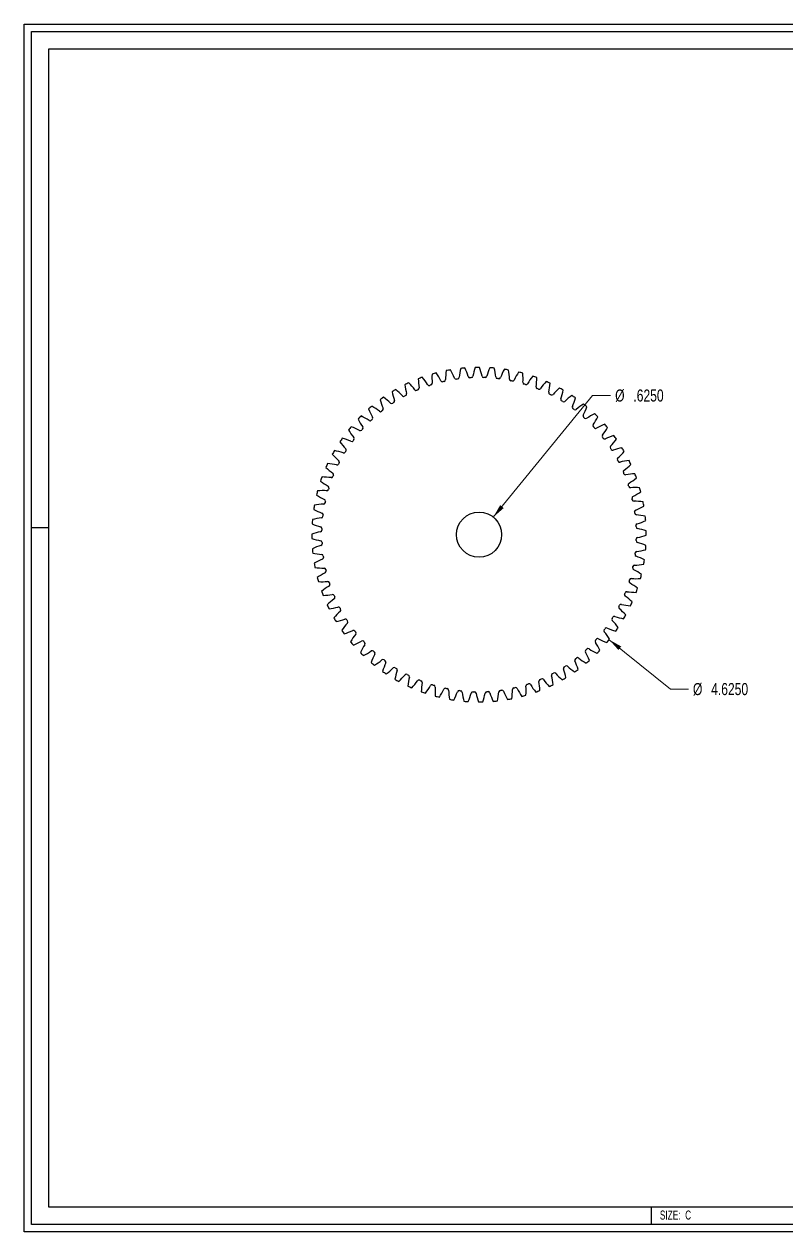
# Model space of a CAD drawing. Header units: inches. Extents: x 0.2 to 21.8, y 0.2 to 16.8.
# Drawn here: x 0.23 to 10.76, y 0.15 to 16.85 of the extents above; entities that cross this region are included whole.
import ezdxf

# ---------------------------------------------------------------- set-up
doc = ezdxf.new("R2010")
doc.units = ezdxf.units.IN
doc.header["$MEASUREMENT"] = 0
doc.layers.add('TITLEBLOCK', color=250, linetype='Continuous')
doc.styles.add('SLDTEXTSTYLE0', font='TXT', dxfattribs={"width": 0.75})
doc.styles.add('SLDTEXTSTYLE2', font='TXT', dxfattribs={"width": 0.6875})
doc.dimstyles.new('SLDDIMSTYLE1', dxfattribs={"dimtxt": 0.166667, "dimasz": 0.1875, "dimexe": 0, "dimexo": 0.0625, "dimgap": 0.041667, "dimtad": 0, "dimtih": 1, "dimtoh": 1, "dimdec": 4, "dimrnd": 1e-09, "dimzin": 4, "dimdsep": 46, "dimtxsty": 'SLDTEXTSTYLE0', "dimsah": 1, "dimcen": 0, "dimadec": 0, "dimazin": 1, "dimtfac": 1, "dimtdec": 3, "dimtofl": 0, "dimtmove": 0, "dimatfit": 3, "dimfxl": 1, "dimfrac": 2, "dimtolj": 1, "dimtzin": 12, "dimarcsym": 0})

# ---------------------------------------------------------------- blocks, each defined once
blk = doc.blocks.new('_D_1')
at = {"color": 7, "linetype": 'Continuous', "lineweight": 0}
for p, q in [((8.315, 8.338), (9.161, 7.656)), ((9.161, 7.656), (9.411, 7.656))]:
    blk.add_line(p, q, dxfattribs=at)
at = {"color": 7, "linetype": 'Continuous', "lineweight": 18}
blk.add_solid([(8.315, 8.338), (8.442, 8.196), (8.481, 8.245)], dxfattribs=at)
at = {"color": 7, "linetype": 'Continuous', "lineweight": 18, "char_height": 0.1667, "attachment_point": 1, "style": 'SLDTEXTSTYLE0'}
for s, insert in [('%%c', (9.473, 7.739)), ('4.6250', (9.724, 7.739))]:
    blk.add_mtext(s, dxfattribs=dict(at, insert=insert))
blk = doc.blocks.new('_D_2')
at = {"color": 7, "linetype": 'Continuous', "lineweight": 0}
for p, q in [((6.713, 10.032), (8.085, 11.715)), ((8.085, 11.715), (8.335, 11.715))]:
    blk.add_line(p, q, dxfattribs=at)
at = {"color": 7, "linetype": 'Continuous', "lineweight": 18}
blk.add_solid([(6.713, 10.032), (6.856, 10.158), (6.807, 10.198)], dxfattribs=at)
at = {"color": 7, "linetype": 'Continuous', "lineweight": 18, "char_height": 0.1667, "attachment_point": 1, "style": 'SLDTEXTSTYLE0'}
for s, insert in [('%%c', (8.397, 11.797)), ('.6250', (8.649, 11.797))]:
    blk.add_mtext(s, dxfattribs=dict(at, insert=insert))

msp = doc.modelspace()

# ---------------------------------------------------------------- linework, layer by layer
at = {"color": 7, "linetype": 'Continuous', "lineweight": 25}
msp.add_circle((6.5155, 9.79029), 0.3125, dxfattribs=at)
for centre, radius, start, end in [((6.5155, 9.79029), 2.3125, 104.820006, 106.298867), ((5.18942, 11.51847), 0.89278, 26.576093, 34.633221), ((6.94536, 11.92578), 0.89278, 171.485653, 179.542781), ((6.5155, 9.79029), 2.3125, 99.820006, 101.298867), ((5.34509, 11.62747), 0.89278, 21.576093, 29.633221), ((7.12985, 11.88019), 0.89278, 166.485653, 174.542781), ((6.5155, 9.79029), 2.3125, 94.820006, 96.298867), ((5.50966, 11.72249), 0.89278, 16.576093, 24.633221), ((7.30966, 11.8187), 0.89278, 161.485653, 169.542781), ((6.5155, 9.79029), 2.3125, 89.820006, 91.298867), ((5.68189, 11.8028), 0.89278, 11.576093, 19.633221), ((7.48342, 11.74176), 0.89278, 156.485653, 164.542781), ((6.5155, 9.79029), 2.3125, 84.820006, 86.298867), ((5.86047, 11.8678), 0.89278, 6.576093, 14.633221), ((7.64982, 11.64998), 0.89278, 151.485653, 159.542781), ((6.5155, 9.79029), 2.3125, 79.820006, 81.298867), ((6.04403, 11.91698), 0.89278, 1.576093, 9.633221), ((7.80759, 11.54404), 0.89278, 146.485653, 154.542781), ((6.5155, 9.79029), 2.3125, 74.820006, 76.298867), ((6.23117, 11.94998), 0.89278, 356.576093, 4.633221), ((6.5155, 9.79029), 2.3125, 114.820006, 116.298867), ((6.37801, 11.96428), 0.89278, 186.485653, 194.542781), ((4.90947, 11.26195), 0.89278, 36.576093, 44.633221), ((6.5155, 9.79029), 2.3125, 109.820006, 111.298867), ((6.56801, 11.96799), 0.89278, 181.485653, 189.542781), ((5.04384, 11.39632), 0.89278, 31.576093, 39.633221), ((5.82537, 11.87667), 0.02456, 211.576093, 288.303186), ((6.5155, 9.79029), 2.173, 107.815688, 108.303186), ((5.84315, 11.88247), 0.02456, 287.815688, 4.542781), ((6.75761, 11.95512), 0.89278, 176.485653, 184.542781), ((6.00984, 11.92888), 0.02456, 206.576093, 283.303186), ((6.5155, 9.79029), 2.173, 102.815688, 103.303186), ((6.02805, 11.93311), 0.02456, 282.815688, 359.542781), ((6.19815, 11.96481), 0.02456, 201.576093, 278.303186), ((6.5155, 9.79029), 2.173, 97.815688, 98.303186), ((6.21666, 11.96744), 0.02456, 277.815688, 354.542781), ((6.38888, 11.9842), 0.02456, 196.576093, 273.303186), ((6.5155, 9.79029), 2.173, 92.815688, 93.303186), ((6.40755, 11.9852), 0.02456, 272.815688, 349.542781), ((6.58057, 11.98689), 0.02456, 191.576093, 268.303186), ((6.5155, 9.79029), 2.173, 87.815688, 88.303186), ((6.59926, 11.98625), 0.02456, 267.815688, 344.542781), ((6.77177, 11.97286), 0.02456, 186.576093, 263.303186), ((6.5155, 9.79029), 2.173, 82.815688, 83.303186), ((6.79033, 11.9706), 0.02456, 262.815688, 339.542781), ((6.96102, 11.94221), 0.02456, 181.576093, 258.303186), ((6.5155, 9.79029), 2.173, 77.815688, 78.303186), ((6.97931, 11.93835), 0.02456, 257.815688, 334.542781), ((7.14688, 11.8952), 0.02456, 176.576093, 253.303186), ((6.5155, 9.79029), 2.173, 72.815688, 73.303186), ((7.16477, 11.88975), 0.02456, 252.815688, 329.542781), ((7.95552, 11.42475), 0.89278, 141.485653, 149.542781), ((6.5155, 9.79029), 2.3125, 69.820006, 71.298867), ((6.42049, 11.96655), 0.89278, 351.576093, 359.633221), ((8.0925, 11.29303), 0.89278, 136.485653, 144.542781), ((6.5155, 9.79029), 2.3125, 64.820006, 66.298867), ((6.61052, 11.96655), 0.89278, 346.576093, 354.633221), ((6.5155, 9.79029), 2.3125, 124.820006, 126.298867), ((4.67832, 10.9607), 0.89278, 46.576093, 54.633221), ((6.5155, 9.79029), 2.3125, 119.820006, 121.298867), ((6.18906, 11.94402), 0.89278, 191.485653, 199.542781), ((4.78732, 11.11637), 0.89278, 41.576093, 49.633221), ((5.47356, 11.72513), 0.02456, 221.576093, 298.303186), ((6.5155, 9.79029), 2.173, 117.815688, 118.303186), ((5.49006, 11.73393), 0.02456, 297.815688, 14.542781), ((5.64616, 11.80858), 0.02456, 216.576093, 293.303186), ((6.5155, 9.79029), 2.173, 112.815688, 113.303186), ((5.66336, 11.81591), 0.02456, 292.815688, 9.542781), ((7.32793, 11.83216), 0.02456, 171.576093, 248.303186), ((6.5155, 9.79029), 2.173, 67.815688, 68.303186), ((7.34528, 11.82517), 0.02456, 247.815688, 324.542781), ((7.5028, 11.75358), 0.02456, 166.576093, 243.303186), ((6.5155, 9.79029), 2.173, 62.815688, 63.303186), ((7.51947, 11.74511), 0.02456, 242.815688, 319.542781), ((8.21747, 11.14986), 0.89278, 131.485653, 139.542781), ((6.5155, 9.79029), 2.3125, 59.820006, 61.298867), ((6.79983, 11.94998), 0.89278, 341.576093, 349.633221), ((8.32949, 10.99636), 0.89278, 126.485653, 134.542781), ((6.5155, 9.79029), 2.3125, 54.820006, 56.298867), ((6.5155, 9.79029), 2.3125, 129.820006, 131.298867), ((5.82002, 11.85461), 0.89278, 201.485653, 209.542781), ((4.5833, 10.79613), 0.89278, 51.576093, 59.633221), ((6.00259, 11.90737), 0.89278, 196.485653, 204.542781), ((5.16813, 11.52633), 0.02456, 307.815688, 24.542781), ((5.30889, 11.62696), 0.02456, 226.576093, 303.303186), ((6.5155, 9.79029), 2.173, 122.815688, 123.303186), ((5.32456, 11.63716), 0.02456, 302.815688, 19.542781), ((7.67016, 11.66006), 0.02456, 161.576093, 238.303186), ((6.5155, 9.79029), 2.173, 57.815688, 58.303186), ((7.68602, 11.65017), 0.02456, 237.815688, 314.542781), ((7.82872, 11.55231), 0.02456, 156.576093, 233.303186), ((6.98698, 11.91698), 0.89278, 336.576093, 344.633221), ((6.5155, 9.79029), 2.173, 52.815688, 53.303186), ((7.84367, 11.54107), 0.02456, 232.815688, 309.542781), ((8.4277, 10.83367), 0.89278, 121.485653, 129.542781), ((7.17054, 11.8678), 0.89278, 331.576093, 339.633221), ((6.5155, 9.79029), 2.3125, 49.820006, 51.298867), ((6.5155, 9.79029), 2.3125, 134.820006, 136.298867), ((5.64275, 11.78614), 0.89278, 206.485653, 214.542781), ((4.50299, 10.6239), 0.89278, 56.576093, 64.633221), ((5.00829, 11.38953), 0.02456, 236.576093, 313.303186), ((6.5155, 9.79029), 2.173, 132.815688, 133.303186), ((5.02195, 11.4023), 0.02456, 312.815688, 29.542781), ((5.1534, 11.51481), 0.02456, 231.576093, 308.303186), ((6.5155, 9.79029), 2.173, 127.815688, 128.303186), ((7.9773, 11.43115), 0.02456, 151.576093, 228.303186), ((6.5155, 9.79029), 2.173, 47.815688, 48.303186), ((7.99121, 11.41866), 0.02456, 227.815688, 304.542781), ((8.51136, 10.66304), 0.89278, 116.485653, 124.542781), ((7.34912, 11.8028), 0.89278, 326.576093, 334.633221), ((6.5155, 9.79029), 2.3125, 44.820006, 46.298867), ((6.5155, 9.79029), 2.3125, 139.820006, 141.298867), ((5.47212, 11.70248), 0.89278, 211.485653, 219.542781), ((4.43799, 10.44532), 0.89278, 61.576093, 69.633221), ((4.87464, 11.25208), 0.02456, 241.576093, 318.303186), ((6.5155, 9.79029), 2.173, 137.815688, 138.303186), ((4.88713, 11.26599), 0.02456, 317.815688, 34.542781), ((8.11475, 11.2975), 0.02456, 146.576093, 223.303186), ((6.5155, 9.79029), 2.173, 42.815688, 43.303186), ((8.12751, 11.28384), 0.02456, 222.815688, 299.542781), ((8.57983, 10.48577), 0.89278, 111.485653, 119.542781), ((7.52135, 11.72249), 0.89278, 321.576093, 329.633221), ((6.5155, 9.79029), 2.3125, 39.820006, 41.298867), ((6.5155, 9.79029), 2.3125, 144.820006, 146.298867), ((5.30944, 11.60427), 0.89278, 216.485653, 224.542781), ((4.38881, 10.26176), 0.89278, 66.576093, 74.633221), ((4.75348, 11.10351), 0.02456, 246.576093, 323.303186), ((6.5155, 9.79029), 2.173, 142.815688, 143.303186), ((4.76472, 11.11845), 0.02456, 322.815688, 39.542781), ((8.24002, 11.15239), 0.02456, 141.576093, 218.303186), ((6.5155, 9.79029), 2.173, 37.815688, 38.303186), ((8.25155, 11.13766), 0.02456, 217.815688, 294.542781), ((8.63259, 10.3032), 0.89278, 106.485653, 114.542781), ((7.68592, 11.62747), 0.89278, 316.576093, 324.633221), ((6.5155, 9.79029), 2.3125, 34.820006, 36.298867), ((6.5155, 9.79029), 2.3125, 149.820006, 151.298867), ((5.15593, 11.49225), 0.89278, 221.485653, 229.542781), ((4.35581, 10.07462), 0.89278, 71.576093, 79.633221), ((4.64573, 10.94494), 0.02456, 251.576093, 328.303186), ((6.5155, 9.79029), 2.173, 147.815688, 148.303186), ((4.65562, 10.96081), 0.02456, 327.815688, 44.542781), ((8.35218, 10.9969), 0.02456, 136.576093, 213.303186), ((6.5155, 9.79029), 2.173, 32.815688, 33.303186), ((8.36238, 10.98123), 0.02456, 212.815688, 289.542781), ((8.66924, 10.11673), 0.89278, 101.485653, 109.542781), ((7.84159, 11.51847), 0.89278, 311.576093, 319.633221), ((6.5155, 9.79029), 2.3125, 29.820006, 31.298867), ((6.5155, 9.79029), 2.3125, 154.820006, 156.298867), ((5.01276, 11.36728), 0.89278, 226.485653, 234.542781), ((4.33924, 9.8853), 0.89278, 76.576093, 84.633221), ((4.55221, 10.77758), 0.02456, 256.576093, 333.303186), ((6.5155, 9.79029), 2.173, 152.815688, 153.303186), ((4.56068, 10.79425), 0.02456, 332.815688, 49.542781), ((8.45035, 10.83223), 0.02456, 131.576093, 208.303186), ((6.5155, 9.79029), 2.173, 27.815688, 28.303186), ((8.45914, 10.81573), 0.02456, 207.815688, 284.542781), ((8.68949, 9.92778), 0.89278, 96.485653, 104.542781), ((7.98716, 11.39632), 0.89278, 306.576093, 314.633221), ((6.5155, 9.79029), 2.3125, 24.820006, 26.298867), ((6.5155, 9.79029), 2.3125, 159.820006, 161.298867), ((4.88104, 11.23031), 0.89278, 231.485653, 239.542781), ((4.33924, 9.69527), 0.89278, 81.576093, 89.633221), ((4.47363, 10.60271), 0.02456, 261.576093, 338.303186), ((4.48062, 10.62006), 0.02456, 337.815688, 54.542781), ((6.5155, 9.79029), 2.173, 157.815688, 158.303186), ((8.5338, 10.65963), 0.02456, 126.576093, 203.303186), ((6.5155, 9.79029), 2.173, 22.815688, 23.303186), ((8.54112, 10.64243), 0.02456, 202.815688, 279.542781), ((8.6932, 9.73778), 0.89278, 91.485653, 99.542781), ((8.12154, 11.26195), 0.89278, 301.576093, 309.633221), ((6.5155, 9.79029), 2.3125, 19.820006, 21.298867), ((6.5155, 9.79029), 2.3125, 164.820006, 166.298867), ((4.35581, 9.50596), 0.89278, 86.576093, 94.633221), ((4.41059, 10.42166), 0.02456, 266.576093, 343.303186), ((4.41604, 10.43955), 0.02456, 342.815688, 59.542781), ((6.5155, 9.79029), 2.173, 162.815688, 163.303186), ((8.60189, 10.48042), 0.02456, 121.576093, 198.303186), ((6.5155, 9.79029), 2.173, 17.815688, 18.303186), ((8.60768, 10.46264), 0.02456, 197.815688, 274.542781), ((8.68034, 9.54818), 0.89278, 86.485653, 94.542781), ((8.24369, 11.11637), 0.89278, 296.576093, 304.633221), ((6.5155, 9.79029), 2.3125, 14.820006, 16.298867), ((6.5155, 9.79029), 2.3125, 169.820006, 171.298867), ((4.38881, 9.31881), 0.89278, 91.576093, 99.633221), ((4.76175, 11.08237), 0.89278, 236.485653, 244.542781), ((4.36358, 10.2358), 0.02456, 271.576093, 348.303186), ((4.36744, 10.2541), 0.02456, 347.815688, 64.542781), ((6.5155, 9.79029), 2.173, 167.815688, 168.303186), ((8.6541, 10.29595), 0.02456, 116.576093, 193.303186), ((6.5155, 9.79029), 2.173, 12.815688, 13.303186), ((8.65832, 10.27774), 0.02456, 192.815688, 269.542781), ((8.651, 9.36043), 0.89278, 81.485653, 89.542781), ((8.35269, 10.9607), 0.89278, 291.576093, 299.633221), ((6.5155, 9.79029), 2.3125, 9.820006, 11.298867), ((4.43799, 9.13525), 0.89278, 96.576093, 104.633221), ((4.65581, 10.92461), 0.89278, 241.485653, 249.542781), ((4.33293, 10.04656), 0.02456, 276.576093, 353.303186), ((4.33519, 10.06512), 0.02456, 352.815688, 69.542781), ((6.5155, 9.79029), 2.173, 172.815688, 173.303186), ((8.69003, 10.10764), 0.02456, 111.576093, 188.303186), ((6.5155, 9.79029), 2.173, 7.815688, 8.303186), ((8.69265, 10.08913), 0.02456, 187.815688, 264.542781), ((8.60541, 9.17594), 0.89278, 76.485653, 84.542781), ((6.5155, 9.79029), 2.3125, 4.820006, 6.298867), ((6.5155, 9.79029), 2.3125, 174.820006, 176.298867), ((4.56403, 10.75821), 0.89278, 246.485653, 254.542781), ((4.3189, 9.85536), 0.02456, 281.576093, 358.303186), ((4.31954, 9.87405), 0.02456, 357.815688, 74.542781), ((6.5155, 9.79029), 2.173, 177.815688, 178.303186), ((8.70941, 9.91691), 0.02456, 106.576093, 183.303186), ((6.5155, 9.79029), 2.173, 2.815688, 3.303186), ((8.71041, 9.89824), 0.02456, 182.815688, 259.542781), ((8.44771, 10.79613), 0.89278, 286.576093, 294.633221), ((8.54391, 8.99613), 0.89278, 71.485653, 79.542781), ((6.5155, 9.79029), 2.3125, 179.820006, 181.298867), ((4.50299, 8.95668), 0.89278, 101.576093, 109.633221), ((4.48709, 10.58444), 0.89278, 251.485653, 259.542781), ((4.32059, 9.68234), 0.02456, 2.815688, 79.542781), ((6.5155, 9.79029), 2.173, 182.815688, 183.303186), ((8.71147, 9.70653), 0.02456, 177.815688, 254.542781), ((6.5155, 9.79029), 2.173, 357.815688, 358.303186), ((8.7121, 9.72522), 0.02456, 101.576093, 178.303186), ((8.46698, 8.82237), 0.89278, 66.485653, 74.542781), ((8.52802, 10.6239), 0.89278, 281.576093, 289.633221), ((6.5155, 9.79029), 2.3125, 359.820006, 1.298867), ((4.5833, 8.78444), 0.89278, 106.576093, 114.633221), ((6.5155, 9.79029), 2.3125, 184.820006, 186.298867), ((4.4256, 10.40463), 0.89278, 256.485653, 264.542781), ((4.32159, 9.66366), 0.02456, 286.576093, 3.303186), ((4.33835, 9.49145), 0.02456, 7.815688, 84.542781), ((8.69581, 9.51546), 0.02456, 172.815688, 249.542781), ((6.5155, 9.79029), 2.173, 352.815688, 353.303186), ((8.69807, 9.53402), 0.02456, 96.576093, 173.303186), ((8.59302, 10.44532), 0.89278, 276.576093, 284.633221), ((6.5155, 9.79029), 2.3125, 354.820006, 356.298867), ((4.67832, 8.61987), 0.89278, 111.576093, 119.633221), ((6.5155, 9.79029), 2.3125, 189.820006, 191.298867), ((4.34098, 9.47293), 0.02456, 291.576093, 8.303186), ((6.5155, 9.79029), 2.173, 187.815688, 188.303186), ((6.5155, 9.79029), 2.173, 347.815688, 348.303186), ((8.66743, 9.34477), 0.02456, 91.576093, 168.303186), ((8.6422, 10.26176), 0.89278, 271.576093, 279.633221), ((8.37519, 8.65597), 0.89278, 61.485653, 69.542781), ((6.5155, 9.79029), 2.3125, 349.820006, 351.298867), ((4.38001, 10.22015), 0.89278, 261.485653, 269.542781), ((4.78732, 8.4642), 0.89278, 116.576093, 124.633221), ((6.5155, 9.79029), 2.3125, 194.820006, 196.298867), ((4.37269, 9.30283), 0.02456, 12.815688, 89.542781), ((4.37691, 9.28462), 0.02456, 296.576093, 13.303186), ((6.5155, 9.79029), 2.173, 192.815688, 193.303186), ((8.62041, 9.15891), 0.02456, 86.576093, 163.303186), ((8.6752, 10.07462), 0.89278, 266.576093, 274.633221), ((8.66356, 9.32648), 0.02456, 167.815688, 244.542781), ((8.26926, 8.4982), 0.89278, 56.485653, 64.542781), ((6.5155, 9.79029), 2.3125, 344.820006, 346.298867), ((4.35067, 10.03239), 0.89278, 266.485653, 274.542781), ((4.90947, 8.31863), 0.89278, 121.576093, 129.633221), ((4.42332, 9.11793), 0.02456, 17.815688, 94.542781), ((4.42912, 9.10015), 0.02456, 301.576093, 18.303186), ((6.5155, 9.79029), 2.173, 197.815688, 198.303186), ((8.61497, 9.14102), 0.02456, 162.815688, 239.542781), ((6.5155, 9.79029), 2.173, 342.815688, 343.303186), ((8.14997, 8.35027), 0.89278, 51.485653, 59.542781), ((6.5155, 9.79029), 2.3125, 339.820006, 341.298867), ((6.5155, 9.79029), 2.3125, 199.820006, 201.298867), ((4.3378, 9.84279), 0.89278, 271.485653, 279.542781), ((5.04384, 8.18425), 0.89278, 126.576093, 134.633221), ((4.48988, 8.93814), 0.02456, 22.815688, 99.542781), ((4.49721, 8.92094), 0.02456, 306.576093, 23.303186), ((6.5155, 9.79029), 2.173, 202.815688, 203.303186), ((8.55039, 8.96052), 0.02456, 157.815688, 234.542781), ((6.5155, 9.79029), 2.173, 337.815688, 338.303186), ((8.55738, 8.97786), 0.02456, 81.576093, 158.303186), ((8.01824, 8.21329), 0.89278, 46.485653, 54.542781), ((8.69176, 9.8853), 0.89278, 261.576093, 269.633221), ((6.5155, 9.79029), 2.3125, 334.820006, 336.298867), ((6.5155, 9.79029), 2.3125, 204.820006, 206.298867), ((4.34151, 9.65279), 0.89278, 276.485653, 284.542781), ((5.18942, 8.0621), 0.89278, 131.576093, 139.633221), ((4.57186, 8.76484), 0.02456, 27.815688, 104.542781), ((6.5155, 9.79029), 2.173, 207.815688, 208.303186), ((4.58066, 8.74834), 0.02456, 311.576093, 28.303186), ((8.47033, 8.78632), 0.02456, 152.815688, 229.542781), ((6.5155, 9.79029), 2.173, 332.815688, 333.303186), ((7.87508, 8.08832), 0.89278, 41.485653, 49.542781), ((8.4788, 8.80299), 0.02456, 76.576093, 153.303186), ((8.69176, 9.69527), 0.89278, 256.576093, 264.633221), ((6.5155, 9.79029), 2.3125, 209.820006, 211.298867), ((4.36177, 9.46384), 0.89278, 281.485653, 289.542781), ((5.34509, 7.9531), 0.89278, 136.576093, 144.633221), ((4.66863, 8.59934), 0.02456, 32.815688, 109.542781), ((6.5155, 9.79029), 2.173, 212.815688, 213.303186), ((4.67883, 8.58367), 0.02456, 316.576093, 33.303186), ((8.37539, 8.61977), 0.02456, 147.815688, 224.542781), ((6.5155, 9.79029), 2.173, 327.815688, 328.303186), ((7.72157, 7.9763), 0.89278, 36.485653, 44.542781), ((8.38528, 8.63563), 0.02456, 71.576093, 148.303186), ((8.6752, 9.50596), 0.89278, 251.576093, 259.633221), ((6.5155, 9.79029), 2.3125, 329.820006, 331.298867), ((6.5155, 9.79029), 2.3125, 214.820006, 216.298867), ((4.39842, 9.27737), 0.89278, 286.485653, 294.542781), ((5.50966, 7.85808), 0.89278, 141.576093, 149.633221), ((4.77946, 8.44291), 0.02456, 37.815688, 114.542781), ((6.5155, 9.79029), 2.173, 217.815688, 218.303186), ((4.79098, 8.42819), 0.02456, 321.576093, 38.303186), ((8.15637, 8.32849), 0.02456, 61.576093, 138.303186), ((8.59302, 9.13525), 0.89278, 241.576093, 249.633221), ((8.26629, 8.46212), 0.02456, 142.815688, 219.542781), ((6.5155, 9.79029), 2.173, 322.815688, 323.303186), ((7.55888, 7.87809), 0.89278, 31.485653, 39.542781), ((8.27753, 8.47707), 0.02456, 66.576093, 143.303186), ((8.6422, 9.31881), 0.89278, 246.576093, 254.633221), ((6.5155, 9.79029), 2.3125, 324.820006, 326.298867), ((6.5155, 9.79029), 2.3125, 219.820006, 221.298867), ((4.45118, 9.09481), 0.89278, 291.485653, 299.542781), ((5.68189, 7.77777), 0.89278, 146.576093, 154.633221), ((4.9035, 8.29673), 0.02456, 42.815688, 119.542781), ((4.51965, 8.91754), 0.89278, 296.485653, 304.542781), ((6.5155, 9.79029), 2.173, 222.815688, 223.303186), ((4.91626, 8.28307), 0.02456, 326.576093, 43.303186), ((5.0398, 8.16192), 0.02456, 47.815688, 124.542781), ((8.00906, 8.17828), 0.02456, 132.815688, 209.542781), ((6.5155, 9.79029), 2.173, 312.815688, 313.303186), ((8.02272, 8.19104), 0.02456, 56.576093, 133.303186), ((8.52802, 8.95668), 0.89278, 236.576093, 244.633221), ((8.14387, 8.31458), 0.02456, 137.815688, 214.542781), ((7.38825, 7.79443), 0.89278, 26.485653, 34.542781), ((6.5155, 9.79029), 2.173, 317.815688, 318.303186), ((6.5155, 9.79029), 2.3125, 314.820006, 316.298867), ((6.5155, 9.79029), 2.3125, 319.820006, 321.298867), ((6.5155, 9.79029), 2.3125, 224.820006, 226.298867), ((5.86047, 7.71277), 0.89278, 151.576093, 159.633221), ((6.5155, 9.79029), 2.3125, 229.820006, 231.298867), ((6.5155, 9.79029), 2.173, 227.815688, 228.303186), ((4.60331, 8.74691), 0.89278, 301.485653, 309.542781), ((5.05371, 8.14942), 0.02456, 331.576093, 48.303186), ((5.18734, 8.0395), 0.02456, 52.815688, 129.542781), ((6.04403, 7.66359), 0.89278, 156.576093, 164.633221), ((6.5155, 9.79029), 2.173, 232.815688, 233.303186), ((5.20228, 8.02826), 0.02456, 336.576093, 53.303186), ((7.86288, 8.05424), 0.02456, 127.815688, 204.542781), ((7.02842, 7.6732), 0.89278, 16.485653, 24.542781), ((6.5155, 9.79029), 2.173, 307.815688, 308.303186), ((7.8776, 8.06577), 0.02456, 51.576093, 128.303186), ((8.44771, 8.78444), 0.89278, 231.576093, 239.633221), ((7.21098, 7.72596), 0.89278, 21.485653, 29.542781), ((6.5155, 9.79029), 2.3125, 309.820006, 311.298867), ((6.5155, 9.79029), 2.3125, 234.820006, 236.298867), ((4.70152, 8.58422), 0.89278, 306.485653, 314.542781), ((5.34498, 7.9304), 0.02456, 57.815688, 134.542781), ((6.23117, 7.63059), 0.89278, 161.576093, 169.633221), ((6.5155, 9.79029), 2.173, 237.815688, 238.303186), ((5.36085, 7.92051), 0.02456, 341.576093, 58.303186), ((4.81354, 8.43071), 0.89278, 311.485653, 319.542781), ((5.51154, 7.83546), 0.02456, 62.815688, 139.542781), ((6.5155, 9.79029), 2.173, 242.815688, 243.303186), ((5.52821, 7.82699), 0.02456, 346.576093, 63.303186), ((7.54095, 7.84665), 0.02456, 117.815688, 194.542781), ((6.5155, 9.79029), 2.173, 297.815688, 298.303186), ((7.55745, 7.85544), 0.02456, 41.576093, 118.303186), ((8.24369, 8.4642), 0.89278, 221.576093, 229.633221), ((7.70645, 7.94342), 0.02456, 122.815688, 199.542781), ((6.84195, 7.63655), 0.89278, 11.485653, 19.542781), ((6.5155, 9.79029), 2.173, 302.815688, 303.303186), ((7.72212, 7.95361), 0.02456, 46.576093, 123.303186), ((8.35269, 8.61987), 0.89278, 226.576093, 234.633221), ((6.5155, 9.79029), 2.3125, 304.820006, 306.298867), ((6.5155, 9.79029), 2.3125, 239.820006, 241.298867), ((6.42049, 7.61403), 0.89278, 166.576093, 174.633221), ((6.5155, 9.79029), 2.3125, 244.820006, 246.298867), ((4.93851, 8.28755), 0.89278, 316.485653, 324.542781), ((5.68573, 7.7554), 0.02456, 67.815688, 144.542781), ((6.5155, 9.79029), 2.173, 247.815688, 248.303186), ((5.70308, 7.74841), 0.02456, 351.576093, 68.303186), ((6.61052, 7.61403), 0.89278, 171.576093, 179.633221), ((5.07548, 8.15582), 0.89278, 321.485653, 329.542781), ((5.86624, 7.69083), 0.02456, 72.815688, 149.542781), ((6.5155, 9.79029), 2.173, 252.815688, 253.303186), ((5.88413, 7.68538), 0.02456, 356.576093, 73.303186), ((6.79983, 7.63059), 0.89278, 176.576093, 184.633221), ((7.18786, 7.69811), 0.02456, 107.815688, 184.542781), ((6.2734, 7.62545), 0.89278, 356.485653, 4.542781), ((6.5155, 9.79029), 2.173, 287.815688, 288.303186), ((7.20564, 7.7039), 0.02456, 31.576093, 108.303186), ((7.98716, 8.18425), 0.89278, 211.576093, 219.633221), ((7.36765, 7.76467), 0.02456, 112.815688, 189.542781), ((6.463, 7.61259), 0.89278, 1.485653, 9.542781), ((6.5155, 9.79029), 2.173, 292.815688, 293.303186), ((7.38485, 7.77199), 0.02456, 36.576093, 113.303186), ((8.12154, 8.31863), 0.89278, 216.576093, 224.633221), ((6.5155, 9.79029), 2.3125, 294.820006, 296.298867), ((6.653, 7.6163), 0.89278, 6.485653, 14.542781), ((6.5155, 9.79029), 2.3125, 299.820006, 301.298867), ((6.5155, 9.79029), 2.3125, 249.820006, 251.298867), ((6.5155, 9.79029), 2.3125, 254.820006, 256.298867), ((5.22342, 8.03653), 0.89278, 326.485653, 334.542781), ((6.05169, 7.64223), 0.02456, 77.815688, 154.542781), ((6.5155, 9.79029), 2.173, 257.815688, 258.303186), ((6.06999, 7.63836), 0.02456, 1.576093, 78.303186), ((6.98698, 7.66359), 0.89278, 181.576093, 189.633221), ((6.5155, 9.79029), 2.3125, 259.820006, 261.298867), ((5.38118, 7.9306), 0.89278, 331.485653, 339.542781), ((6.24067, 7.60998), 0.02456, 82.815688, 159.542781), ((6.5155, 9.79029), 2.173, 262.815688, 263.303186), ((6.25923, 7.60772), 0.02456, 6.576093, 83.303186), ((7.17054, 7.71277), 0.89278, 186.576093, 194.633221), ((5.54758, 7.83881), 0.89278, 336.485653, 344.542781), ((6.43175, 7.59432), 0.02456, 87.815688, 164.542781), ((6.5155, 9.79029), 2.173, 267.815688, 268.303186), ((6.45043, 7.59369), 0.02456, 11.576093, 88.303186), ((7.34912, 7.77777), 0.89278, 191.576093, 199.633221), ((5.72135, 7.76188), 0.89278, 341.485653, 349.542781), ((6.62345, 7.59538), 0.02456, 92.815688, 169.542781), ((6.5155, 9.79029), 2.173, 272.815688, 273.303186), ((6.64213, 7.59638), 0.02456, 16.576093, 93.303186), ((7.52135, 7.85808), 0.89278, 196.576093, 204.633221), ((5.90116, 7.70038), 0.89278, 346.485653, 354.542781), ((6.81434, 7.61314), 0.02456, 97.815688, 174.542781), ((6.5155, 9.79029), 2.173, 277.815688, 278.303186), ((6.83286, 7.61576), 0.02456, 21.576093, 98.303186), ((7.68592, 7.9531), 0.89278, 201.576093, 209.633221), ((6.5155, 9.79029), 2.3125, 279.820006, 281.298867), ((6.08564, 7.65479), 0.89278, 351.485653, 359.542781), ((7.00296, 7.64747), 0.02456, 102.815688, 179.542781), ((6.5155, 9.79029), 2.173, 282.815688, 283.303186), ((7.02117, 7.65169), 0.02456, 26.576093, 103.303186), ((7.84159, 8.0621), 0.89278, 206.576093, 214.633221), ((6.5155, 9.79029), 2.3125, 284.820006, 286.298867), ((6.5155, 9.79029), 2.3125, 289.820006, 291.298867), ((6.5155, 9.79029), 2.3125, 264.820006, 266.298867), ((6.5155, 9.79029), 2.3125, 269.820006, 271.298867), ((6.5155, 9.79029), 2.3125, 274.820006, 276.298867)]:
    msp.add_arc(centre, radius, start, end, dxfattribs=at)
at = {"layer": 'TITLEBLOCK'}
for p, q in [((0.22727, 16.84711), (21.77273, 16.84711)), ((0.22727, 0.15289), (0.22727, 16.84711)), ((0.32727, 0.25289), (0.32727, 16.74711)), ((0.32727, 16.74711), (21.67273, 16.74711)), ((0.56983, 0.49545), (0.56983, 16.50455)), ((0.56983, 16.50455), (21.43017, 16.50455)), ((0.32727, 9.88862), (0.56983, 9.88862)), ((21.43017, 0.49545), (0.56983, 0.49545)), ((8.89932, 0.25289), (8.89932, 0.49545)), ((21.67273, 0.25289), (0.32727, 0.25289)), ((21.77273, 0.15289), (0.22727, 0.15289))]:
    msp.add_line(p, q, dxfattribs=at)

# ---------------------------------------------------------------- texts
at = {"layer": 'TITLEBLOCK', "insert": (9.01516, 0.44741), "char_height": 0.1245, "attachment_point": 1, "style": 'SLDTEXTSTYLE2'}
msp.add_mtext('SIZE:  C', dxfattribs=at)

# ---------------------------------------------------------------- dimensions: what is measured, and where the dimension line sits
at = {"color": 7, "linetype": 'Continuous', "lineweight": 18}
for p1, p2, picture, middle in [((6.318, 9.54811), (6.713, 10.03246), '_D_2', (8.79988, 11.71452)), ((4.71568, 11.24229), (8.31532, 8.33829), '_D_1', (9.93741, 7.65627))]:
    dim = msp.add_diameter_dim_2p(p1=p1, p2=p2, dimstyle='SLDDIMSTYLE1', dxfattribs=at)
    dim.commit()
    dim.dimension.update_dxf_attribs({"geometry": picture, "text_midpoint": middle, "dimtype": 163})

doc.saveas('drawing.dxf')
